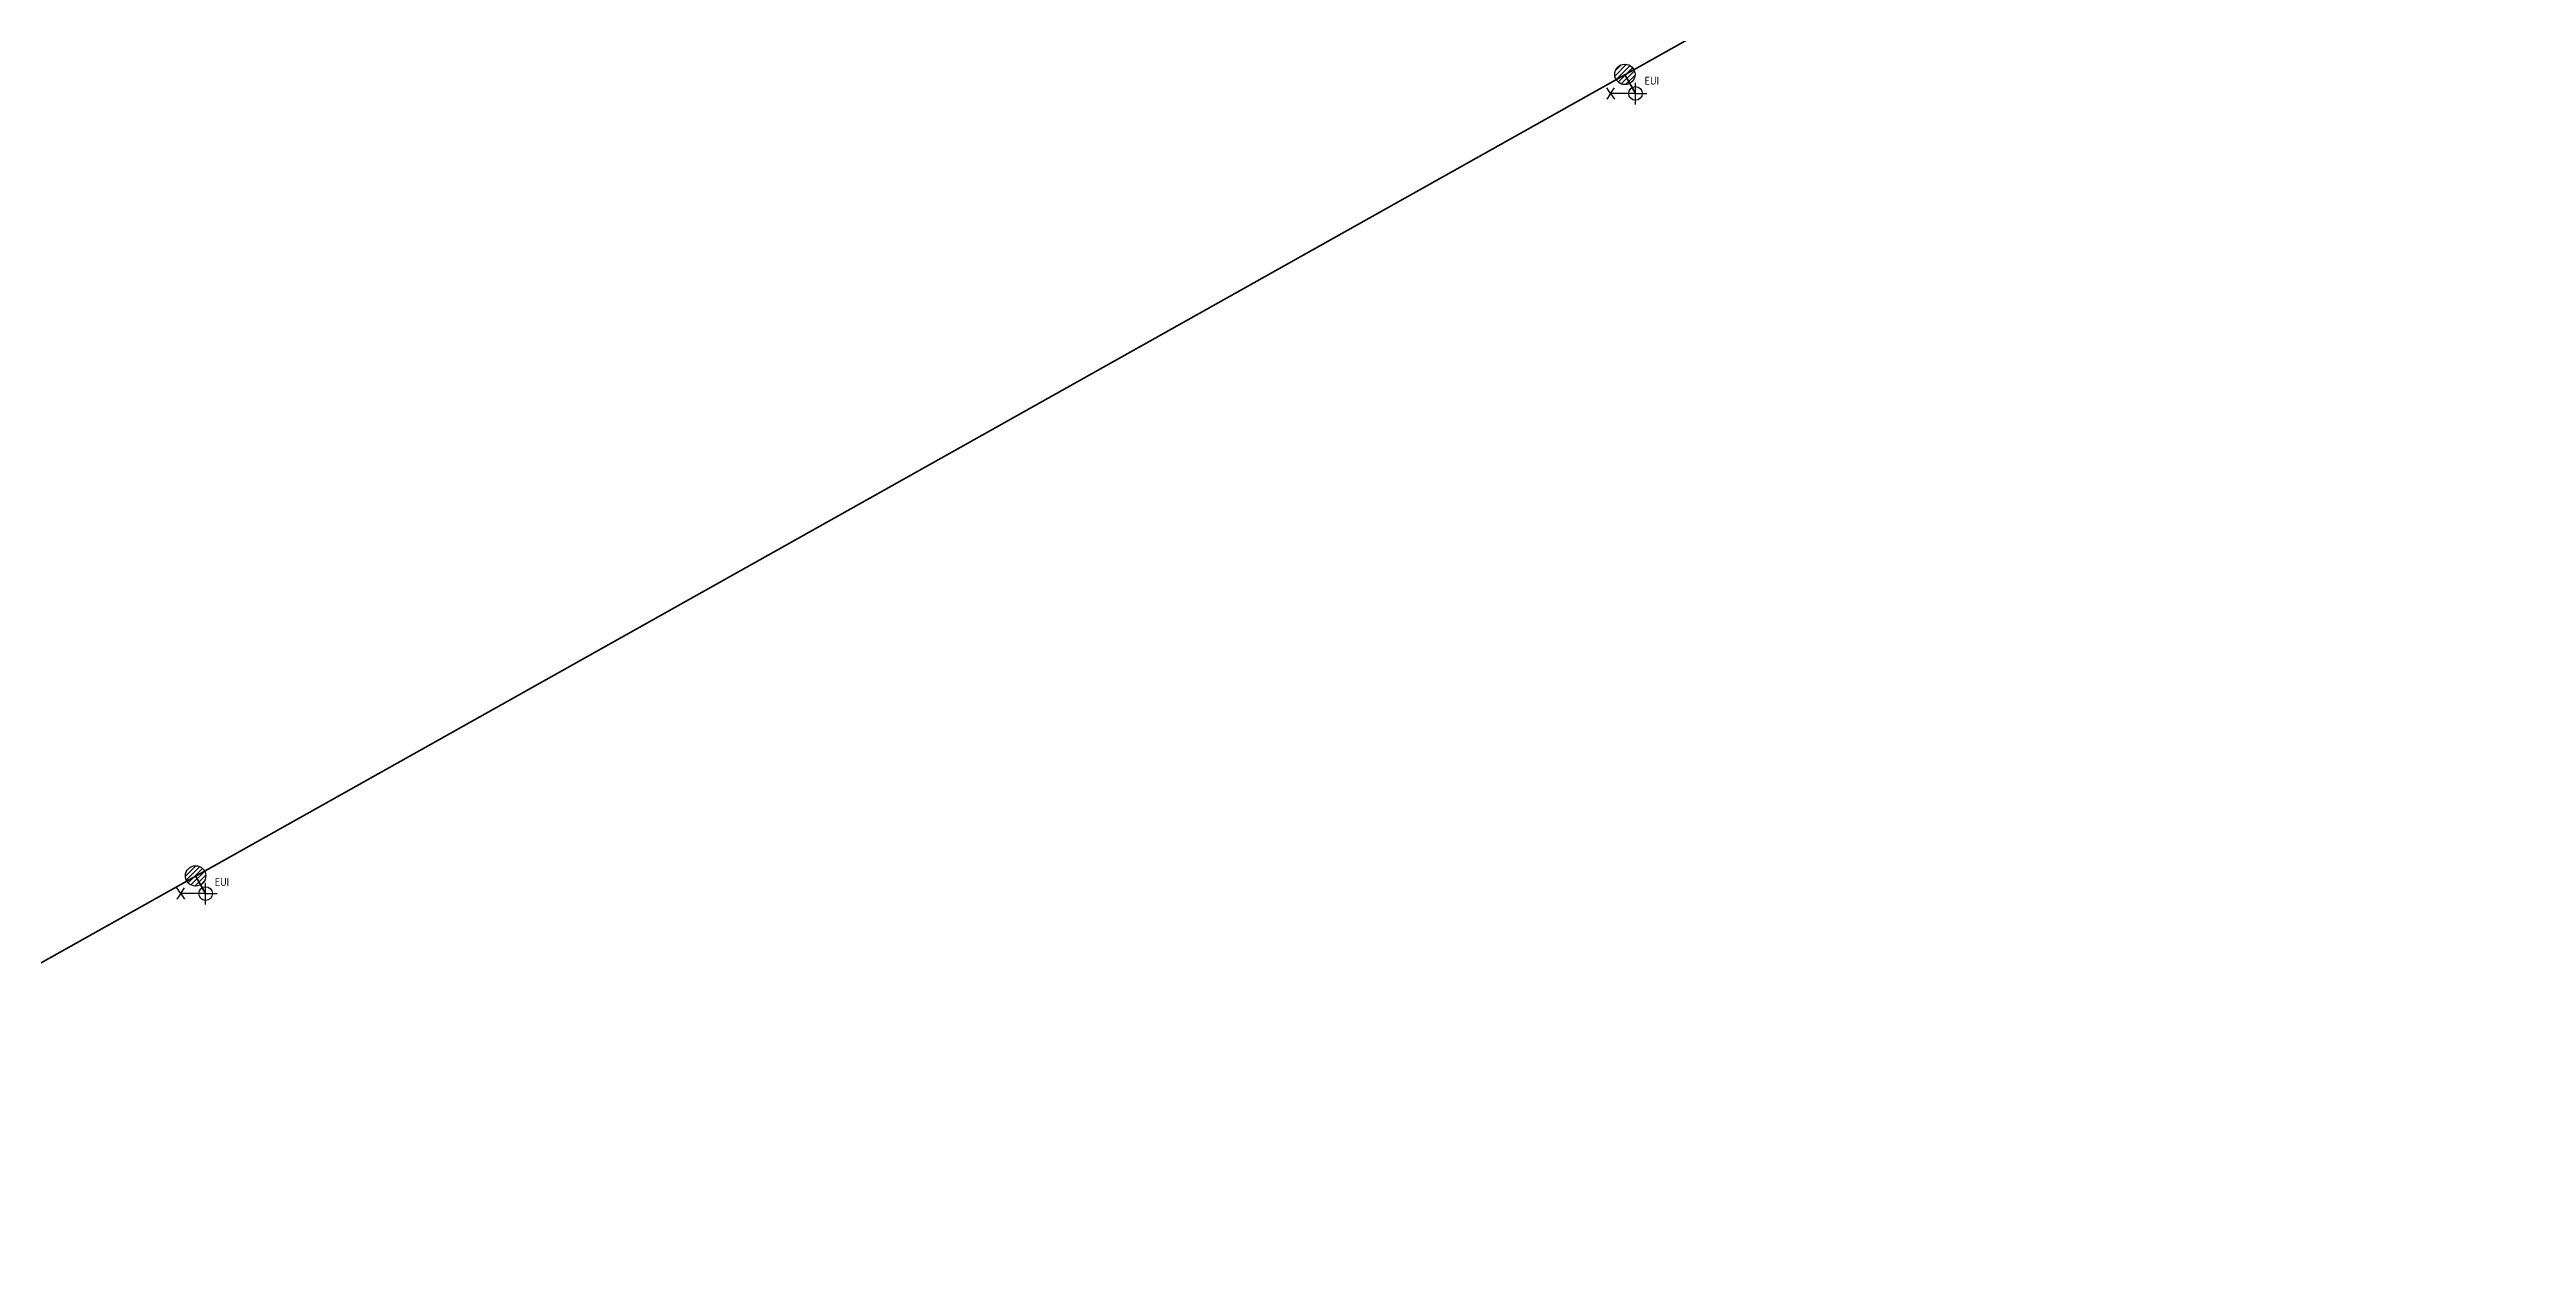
# Model space of a CAD drawing. Extents: x 254729 to 255138, y 477881 to 478324.
# Drawn here: x 254919.3 to 255028.7, y 477882 to 477934.9 of the extents above; entities that cross this region are included whole.
import ezdxf
from ezdxf.enums import TextEntityAlignment as Align

# ---------------------------------------------------------------- set-up
doc = ezdxf.new("R2010")
doc.units = 0
doc.header["$LTSCALE"] = 0.2
for name, color, linetype, lineweight in [('N-WE-KL-ET_LS_HULPSTUK-S', 10, 'Continuous', 25), ('N-WE-KL-ET_LS_OV_ARMATUUR-S', 7, 'Continuous', 25), ('N-WE-KL-ET_LS_OV_KABEL_VOEDINGSKABEL-G', 10, 'KL-LS-OV-VOEDING', 35)]:
    doc.layers.add(name, color=color, linetype=linetype, lineweight=lineweight)
doc.styles.add('NLCS-ISO', font='NLCS-ISO.ttf')
doc.styles.get("Standard").update_dxf_attribs({"font": 'NLCS-ISO.ttf'})
doc.linetypes.add('KL-LS-OV-VOEDING', pattern='A,14,-1,["OV",Standard,S=1.8,R=0,X=0.5,Y=-0.9],-5,14,-0.5,["V",Standard,S=1.8,R=0,X=-0.15,Y=-0.9],-1.5', length=36)

# ---------------------------------------------------------------- blocks, each defined once
blk = doc.blocks.new('SKL-ET_OV_ARMATUUR_1UITHOUDER-SO')
for p, q in [((-5.5, 0), (-6.34, 1.24)), ((-5.5, 0), (-6.34, -1.24)), ((-5.5, 0), (-4.66, 1.24)), ((-1.5, 0), (-5.5, 0)), ((-5.5, 0), (-4.66, -1.24)), ((0, 0), (-1.49, 0)), ((0, -2.42), (0, 2.33)), ((0, 0), (2.52, 0))]:
    blk.add_line(p, q)
blk.add_circle((0, 0), 1.5)
at = {"style": 'NLCS-ISO'}
blk.add_attdef('TYPE', text='', height=1.75, dxfattribs=at).set_placement((0.11, 3.57), align=Align.MIDDLE_CENTER)
blk = doc.blocks.new('SKL-ET_HULP_MOF-SO')
h = blk.add_hatch()
h.set_pattern_fill('ANSI31', color=256, scale=6, style=0)
h.set_pattern_definition([(45, (-2.25, -126.982), (-0.53033, 0.53033), [])])
edge = h.paths.add_edge_path()
edge.add_arc((0, 0), 2.25, 0, 360)
at = {"linetype": 'Continuous'}
blk.add_circle((0, 0), 2.25, dxfattribs=at)

msp = doc.modelspace()

# ---------------------------------------------------------------- linework, layer by layer
at = {"layer": 'N-WE-KL-ET_LS_OV_KABEL_VOEDINGSKABEL-G'}
for p, q in [((254989.37, 477932.99), (254988.9, 477933.83)), ((254926.22, 477897.65), (254925.78, 477898.43))]:
    msp.add_line(p, q, dxfattribs=at)
msp.add_lwpolyline([(254923.87, 477969.86), (254891.51, 477951.68), (254890.36, 477951.57), (254889.61, 477950.4), (254862.05, 477935.15), (254860.02, 477934.28), (254868.04, 477917.96), (254881.68, 477898.58), (254894.64, 477881.98), (254902.19, 477885.2), (255020.16, 477951.36), (255021.19, 477949.47), (255118.71, 478004.04), (255138.11, 478015.06), (255136.77, 478017.43)], dxfattribs=at)

# ---------------------------------------------------------------- block references
at = {"layer": 'N-WE-KL-ET_LS_HULPSTUK-S', "xscale": 0.2, "yscale": 0.2, "zscale": 0.2}
for p in [(254988.9, 477933.83), (254925.78, 477898.43)]:
    msp.add_blockref('SKL-ET_HULP_MOF-SO', p, dxfattribs=at)
at = {"layer": 'N-WE-KL-ET_LS_OV_ARMATUUR-S'}
ref = msp.add_blockref('SKL-ET_OV_ARMATUUR_1UITHOUDER-SO', (254989.37, 477932.99), dxfattribs=dict(at, xscale=0.2, yscale=0.2, zscale=0.2))
ref.add_attrib('TYPE', 'EUI', dxfattribs={"layer": '0', "height": 0.35, "style": 'NLCS-ISO'}).set_placement((254990.09, 477933.55), align=Align.MIDDLE_CENTER)
ref = msp.add_blockref('SKL-ET_OV_ARMATUUR_1UITHOUDER-SO', (254926.22, 477897.65), dxfattribs=dict(at, xscale=0.2, yscale=0.2, zscale=0.2))
ref.add_attrib('TYPE', 'EUI', dxfattribs={"layer": '0', "height": 0.35, "style": 'NLCS-ISO'}).set_placement((254926.94, 477898.16), align=Align.MIDDLE_CENTER)

doc.saveas('drawing.dxf')
